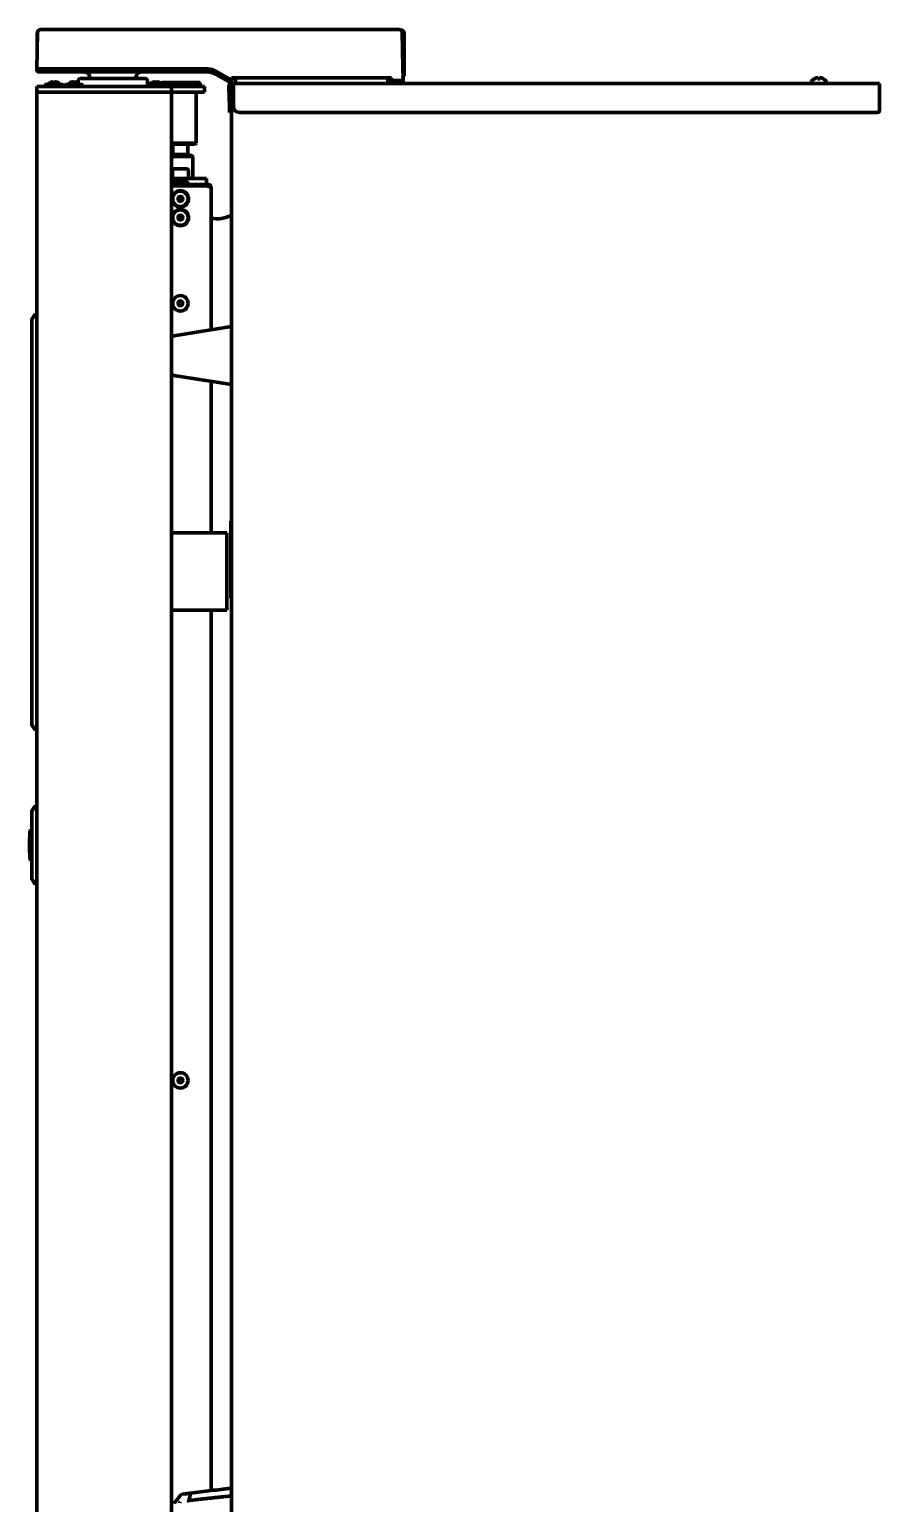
# Model space of a CAD drawing. Header units: inches. Extents: x -3077 to 7201, y 316 to 5463.
# Drawn here: x 1068 to 1509, y 3016 to 3780 of the extents above; entities that cross this region are included whole.
import ezdxf

# ---------------------------------------------------------------- set-up
doc = ezdxf.new("R2010")
doc.units = ezdxf.units.IN

msp = doc.modelspace()

# ---------------------------------------------------------------- linework, layer by layer
at = {"linetype": 'Continuous', "lineweight": 70}
for p, q in [((1071.89, 3778.49), (1071.56, 3759.76)), ((1071.76, 3778.26), (1071.76, 3771.21)), ((1160.43, 3780.26), (1073.69, 3780.26)), ((1164.42, 3780.26), (1160.43, 3780.26)), ((1171.09, 3780.26), (1164.42, 3780.26)), ((1175.1, 3780.26), (1171.09, 3780.26)), ((1259.33, 3780.26), (1175.1, 3780.26)), ((1261.56, 3753.76), (1261.13, 3778.49)), ((1261.36, 3778.26), (1261.36, 3765.21)), ((1262.16, 3778.26), (1262.16, 3758.01)), ((1071.56, 3759.76), (1072.56, 3759.76)), ((1071.56, 3759.76), (1071.57, 3759.24)), ((1072.56, 3759.76), (1160.43, 3759.76)), ((1072.57, 3758.26), (1159.49, 3758.26)), ((1093.11, 3753.77), (1093.09, 3752.48)), ((1119.53, 3754.76), (1094.11, 3754.76)), ((1099.11, 3755.31), (1099.12, 3754.76)), ((1128.01, 3754.76), (1119.53, 3754.76)), ((1123, 3754.76), (1123.01, 3755.31)), ((1129.04, 3751.72), (1129.01, 3753.77)), ((1164.43, 3758.68), (1171.1, 3754.83)), ((1164.49, 3756.92), (1170.61, 3753.38)), ((1172.61, 3752.26), (1172.61, 3755.26)), ((1172.61, 3755.26), (1174.61, 3755.26)), ((1253.61, 3755.26), (1174.61, 3755.26)), ((1174.61, 3752.26), (1174.61, 3755.26)), ((1253.61, 3752.26), (1253.61, 3755.26)), ((1253.61, 3755.26), (1255.61, 3755.26)), ((1255.61, 3752.26), (1255.61, 3755.26)), ((1255.61, 3753.76), (1260.56, 3753.76)), ((1261.56, 3753.76), (1260.56, 3753.76)), ((1261.52, 3756.01), (1262.16, 3756.01)), ((1261.56, 3754.75), (1261.54, 3756.01)), ((1261.55, 3753.24), (1261.56, 3753.76)), ((1261.55, 3753.24), (1261.56, 3753.76)), ((1261.56, 3755.53), (1261.56, 3754.76)), ((1261.56, 3754.74), (1261.56, 3754.75)), ((1261.56, 3753.76), (1261.56, 3753.76)), ((1262.16, 3758.01), (1262.16, 3756.01)), ((1474.92, 3754.7), (1474.92, 3754.73)), ((1479.52, 3754.73), (1479.52, 3754.7)), ((1071.56, 3750.76), (1073.56, 3750.76)), ((1071.56, 3750.76), (1071.56, 3747.76)), ((1071.56, 3747.76), (1071.56, 3747.75)), ((1071.56, 3747.76), (1073.56, 3747.76)), ((1071.56, 2099.76), (1071.56, 3747.76)), ((1073.56, 3747.76), (1071.56, 3747.76)), ((1073.56, 3750.76), (1139.56, 3750.76)), ((1073.56, 3747.76), (1139.56, 3747.76)), ((1076.06, 3751.36), (1076.06, 3751.16)), ((1076.46, 3751.76), (1084.66, 3751.76)), ((1078.68, 3752.75), (1078.68, 3752.73)), ((1080.18, 3752.73), (1080.18, 3753.13)), ((1080.93, 3753.13), (1080.93, 3752.73)), ((1082.43, 3752.75), (1082.43, 3752.73)), ((1085.06, 3751.16), (1085.06, 3751.36)), ((1086.31, 3751.36), (1086.31, 3751.16)), ((1086.71, 3751.76), (1094.91, 3751.76)), ((1088.93, 3752.75), (1088.93, 3752.73)), ((1090.43, 3752.73), (1090.43, 3753.13)), ((1091.18, 3753.13), (1091.18, 3752.73)), ((1092.68, 3752.75), (1092.68, 3752.73)), ((1095.31, 3751.16), (1095.31, 3751.36)), ((1128.81, 3751.36), (1128.81, 3751.16)), ((1129.21, 3751.76), (1137.41, 3751.76)), ((1131.43, 3752.75), (1131.43, 3752.73)), ((1132.93, 3752.73), (1132.93, 3753.13)), ((1133.68, 3753.13), (1133.68, 3752.73)), ((1135.18, 3752.75), (1135.18, 3752.73)), ((1136.56, 3752.76), (1136.31, 3752.51)), ((1136.31, 3752.51), (1136.31, 3751.76)), ((1156.31, 3752.51), (1136.31, 3752.51)), ((1146.31, 3752.76), (1136.56, 3752.76)), ((1137.78, 3751.01), (1156.31, 3751.01)), ((1137.81, 3751.16), (1137.81, 3751.36)), ((1139.56, 3750.76), (1141.56, 3750.76)), ((1139.56, 3747.76), (1141.56, 3747.76)), ((1141.56, 3747.76), (1139.56, 3747.76)), ((1141.56, 3750.76), (1141.56, 3747.76)), ((1141.56, 3750.76), (1147.49, 3750.76)), ((1141.56, 2109.76), (1141.56, 3747.76)), ((1141.56, 3747.76), (1147.49, 3747.76)), ((1156.06, 3752.76), (1146.31, 3752.76)), ((1147.49, 3750.76), (1149.49, 3750.76)), ((1149.49, 3747.76), (1147.49, 3747.76)), ((1149.49, 3750.76), (1156.56, 3750.76)), ((1149.49, 3747.76), (1156.56, 3747.76)), ((1154.31, 3721.26), (1154.31, 3747.76)), ((1156.31, 3752.51), (1156.06, 3752.76)), ((1156.06, 3750.76), (1156.31, 3751.01)), ((1156.31, 3751.01), (1156.31, 3752.51)), ((1156.56, 3750.76), (1158.56, 3750.76)), ((1158.56, 3747.76), (1156.56, 3747.76)), ((1158.56, 3750.76), (1158.56, 3747.76)), ((1170.61, 3753.38), (1171.86, 3752.66)), ((1171.13, 3750.19), (1171.48, 3740.26)), ((1172.13, 3750.22), (1172.48, 3740.3)), ((1172.56, 3749.16), (1172.56, 3749.26)), ((1173.56, 3749.16), (1172.56, 3749.16)), ((1172.56, 3749.16), (1172.56, 2083.96)), ((1173.13, 3752.26), (1172.61, 3752.26)), ((1173.56, 3752.26), (1173.13, 3752.26)), ((1173.56, 3751.26), (1173.13, 3751.26)), ((1173.56, 3752.26), (1508.72, 3752.26)), ((1173.56, 3752.26), (1173.56, 3750.15)), ((1173.56, 3750.15), (1173.56, 3740.25)), ((1473.22, 3752.86), (1473.22, 3752.66)), ((1481.22, 3752.66), (1481.22, 3752.86)), ((1508.72, 3752.26), (1508.72, 3750.15)), ((1508.72, 3750.15), (1508.72, 3738.25)), ((1171.58, 3737.26), (1171.48, 3740.26)), ((1172.48, 3740.3), (1172.56, 3737.96)), ((1172.56, 3737.3), (1171.58, 3737.26)), ((1176.56, 3737.26), (1507.72, 3737.26)), ((1071.56, 3726.61), (1071.38, 3726.61)), ((1141.56, 3721.26), (1154.31, 3721.26)), ((1141.56, 3720.76), (1153.81, 3720.76)), ((1142.21, 3715.41), (1141.71, 3714.91)), ((1142.21, 3720.76), (1142.21, 3715.41)), ((1146.11, 3715.41), (1142.21, 3715.41)), ((1150.01, 3715.41), (1146.11, 3715.41)), ((1150.01, 3715.41), (1150.01, 3720.76)), ((1150.51, 3714.91), (1150.01, 3715.41)), ((1153.81, 3720.76), (1154.31, 3721.26)), ((1146.11, 3714.91), (1141.56, 3714.91)), ((1146.11, 3714.41), (1141.56, 3714.41)), ((1142.46, 3707.91), (1146.11, 3707.91)), ((1152.11, 3714.91), (1146.11, 3714.91)), ((1152.61, 3714.41), (1146.11, 3714.41)), ((1146.11, 3707.91), (1149.76, 3707.91)), ((1152.61, 3714.41), (1152.11, 3714.91)), ((1152.61, 3702.91), (1152.61, 3714.41)), ((1071.56, 3702.94), (1071.38, 3702.94)), ((1071.56, 3702.93), (1071.38, 3702.93)), ((1071.56, 3702.93), (1071.38, 3702.93)), ((1071.56, 3702.92), (1071.38, 3702.92)), ((1071.56, 3702.91), (1071.38, 3702.91)), ((1071.56, 3702.85), (1071.38, 3702.85)), ((1071.56, 3702.84), (1071.38, 3702.84)), ((1071.56, 3702.84), (1071.38, 3702.84)), ((1071.56, 3700.14), (1071.46, 3700.14)), ((1141.56, 3702.91), (1157.61, 3702.91)), ((1141.96, 3707.41), (1141.96, 3703.11)), ((1143.41, 3701.31), (1148.81, 3701.31)), ((1150.26, 3703.11), (1150.26, 3707.41)), ((1157.61, 3702.91), (1159.61, 3702.91)), ((1159.61, 3702.91), (1159.61, 3699.91)), ((1071.38, 3696.76), (1071.56, 3696.76)), ((1071.56, 3694.02), (1071.46, 3694.02)), ((1159.62, 3699.91), (1141.56, 3699.91)), ((1159.34, 3699.11), (1141.56, 3699.11)), ((1159.9, 3699.11), (1159.36, 3699.11)), ((1162.05, 3624.48), (1162.05, 3697.81)), ((1071.56, 3689.11), (1071.46, 3689.11)), ((1071.38, 3675.34), (1071.56, 3675.34)), ((1071.38, 3675.33), (1071.56, 3675.33)), ((1071.38, 3675.32), (1071.56, 3675.32)), ((1071.38, 3651.69), (1071.56, 3651.69)), ((1069.15, 3630.18), (1070.41, 3632.04)), ((1071.56, 3632.26), (1070.82, 3632.26)), ((1069.06, 3628.26), (1069.06, 3629.9)), ((1069.06, 3421.26), (1069.06, 3628.26)), ((1142.75, 3621.43), (1172.56, 3626.16)), ((1142.75, 3600.88), (1172.56, 3596.16)), ((1162.05, 3519.14), (1162.05, 3597.81)), ((1172.56, 3525.26), (1172.26, 3525.26)), ((1172.26, 3485.26), (1172.26, 3525.26)), ((1168.04, 3519.16), (1141.56, 3519.16)), ((1168.04, 3519.16), (1170.24, 3519.16)), ((1170.24, 3479.16), (1170.24, 3519.16)), ((1168.04, 3479.16), (1141.56, 3479.16)), ((1162.05, 3022.47), (1162.05, 3479.14)), ((1168.04, 3479.16), (1170.24, 3479.16)), ((1172.56, 3485.26), (1172.26, 3485.26)), ((1069.06, 3419.61), (1069.06, 3421.26)), ((1069.15, 3419.33), (1070.41, 3417.47)), ((1071.56, 3417.26), (1070.82, 3417.26)), ((1069.06, 3373.01), (1069.06, 3374.9)), ((1069.06, 3341.51), (1069.06, 3373.01)), ((1069.15, 3375.18), (1070.41, 3377.04)), ((1070.82, 3377.26), (1071.56, 3377.26)), ((1068.06, 3364.51), (1068.06, 3357.26)), ((1068.56, 3364.76), (1068.31, 3364.76)), ((1067.81, 3360.57), (1067.81, 3353.94)), ((1068.06, 3357.26), (1068.06, 3350.01)), ((1068.31, 3349.76), (1068.56, 3349.76)), ((1069.06, 3339.61), (1069.06, 3341.51)), ((1069.15, 3339.33), (1070.41, 3337.47)), ((1070.82, 3337.26), (1071.56, 3337.26)), ((1146.29, 3020.23), (1143.27, 3016.37)), ((1146.95, 3020.61), (1149.09, 3020.87)), ((1151.33, 3020.86), (1150.38, 3017.3)), ((1172.13, 3019.67), (1172.56, 3019.73))]:
    msp.add_line(p, q, dxfattribs=at)
for centre, radius in [((1146.11, 3692.41), 4.25), ((1146.11, 3692.41), 4), ((1146.11, 3692.41), 1.25), ((1146.11, 3692.41), 1.15), ((1146.11, 3682.71), 4.25), ((1146.11, 3682.71), 4), ((1146.11, 3682.71), 1.25), ((1146.11, 3682.71), 1.15), ((1146.11, 3638.21), 4), ((1146.11, 3638.21), 1.25), ((1146.11, 3638.21), 1.15), ((1146.11, 3235.21), 4), ((1146.11, 3235.21), 1.25), ((1146.11, 3235.21), 1.15)]:
    msp.add_circle(centre, radius, dxfattribs=at)
for centre, radius, start, end in [((1073.69, 3778.46), 1.8, 90, 179), ((1259.33, 3778.46), 1.8, 1, 90), ((1260.36, 3778.26), 1.8, 0, 90), ((1072.57, 3759.26), 1, 181, 270), ((1094.11, 3753.76), 1, 90, 179), ((1096.11, 3755.26), 3, 1, 90), ((1126.01, 3755.26), 3, 90, 179), ((1128.01, 3753.76), 1, 1, 90), ((1477.42, 3750.64), 4.8, 121.58373, 149.69882), ((1477.22, 3750.95), 3.78, 90.00345, 97.60407), ((1477.22, 3750.95), 3.78, 82.39595, 89.99653), ((1477.02, 3750.64), 4.8, 30.30118, 58.41865), ((1076.46, 3751.36), 0.4, 90, 180), ((1076.46, 3751.16), 0.4, 180, 270), ((1080.56, 3749.51), 3.75, 120, 143.1301), ((1080.56, 3749.51), 3.73, 103.56267, 120.16679), ((1080.56, 3749.51), 3.25, 83.36926, 96.63074), ((1080.56, 3749.51), 3.73, 59.83321, 76.43733), ((1080.56, 3749.51), 3.75, 36.8699, 60), ((1084.66, 3751.36), 0.4, 0, 90), ((1084.66, 3751.16), 0.4, 270, 0), ((1086.71, 3751.36), 0.4, 90, 180), ((1086.71, 3751.16), 0.4, 180, 270), ((1090.81, 3749.51), 3.75, 120, 143.1301), ((1090.81, 3749.51), 3.73, 103.56267, 120.16679), ((1090.81, 3749.51), 3.25, 83.36926, 96.63074), ((1090.81, 3749.51), 3.73, 59.83321, 76.43733), ((1090.81, 3749.51), 3.75, 36.8699, 60), ((1094.91, 3751.36), 0.4, 0, 90), ((1094.91, 3751.16), 0.4, 270, 0), ((1128.55, 3751.26), 0.5, 270, 314.64545), ((1129.21, 3751.36), 0.4, 90, 180), ((1129.21, 3751.16), 0.4, 180, 270), ((1133.31, 3749.51), 3.75, 120, 143.1301), ((1133.31, 3749.51), 3.73, 103.56267, 120.16679), ((1133.31, 3749.51), 3.25, 83.36926, 96.63074), ((1133.31, 3749.51), 3.73, 59.83321, 76.43733), ((1133.31, 3749.51), 3.75, 36.8699, 60), ((1137.41, 3751.36), 0.4, 0, 90), ((1137.41, 3751.16), 0.4, 270, 0), ((1173.13, 3750.26), 2, 90, 182), ((1173.13, 3750.26), 1, 90, 182), ((1174.56, 3749.26), 2, 120.00094, 180), ((1260.55, 3753.26), 1, 270, 359), ((1473.62, 3752.86), 0.4, 149.69882, 180), ((1473.62, 3752.66), 0.4, 180, 270), ((1480.82, 3752.66), 0.4, 270, 0), ((1480.82, 3752.86), 0.4, 0, 30.30118), ((1142.46, 3707.41), 0.5, 90, 180), ((1149.76, 3707.41), 0.5, 0, 90), ((1142.16, 3703.11), 0.2, 180, 270), ((1143.41, 3700.01), 1.3, 90, 174.78409), ((1142.31, 3700.11), 0.2, 174.78409, 270), ((1148.81, 3700.01), 1.3, 5.21591, 90), ((1149.9, 3700.11), 0.2, 270, 5.21591), ((1150.06, 3703.11), 0.2, 270, 0), ((1159.34, 3695.11), 4, 76.89634, 90), ((1165.31, 3695.8), 13.69, 256.22128, 301.95931), ((1070.82, 3631.76), 0.5, 90, 145.71312), ((1069.56, 3629.9), 0.5, 145.71312, 180), ((1143.06, 3619.46), 2, 99, 138.59128), ((1143.06, 3602.85), 2, 221.40872, 261), ((1069.56, 3419.61), 0.5, 180, 214.28688), ((1070.82, 3417.76), 0.5, 214.28688, 270), ((1069.56, 3374.9), 0.5, 145.71312, 180), ((1070.82, 3376.76), 0.5, 90, 145.71312), ((1068.31, 3364.51), 0.25, 90, 180), ((1068.56, 3365.26), 0.5, 270, 0), ((1068.31, 3350.01), 0.25, 180, 270), ((1068.56, 3349.26), 0.5, 0, 90), ((1069.56, 3339.61), 0.5, 180, 214.28688), ((1070.82, 3337.76), 0.5, 214.28688, 270), ((1147.07, 3019.62), 1, 97, 142)]:
    msp.add_arc(centre, radius, start, end, dxfattribs=at)
for centre, major_axis, ratio, start_param, end_param in [((1159.49, 3748.26), (0, 10), 1, 6.197847, 6.283185), ((1160.52, -19502.08), (0, 23261.84), 0.017452, 6.273577, 6.283427), ((1159.49, 3748.26), (4.85, 8.75), 1, 6.265417, 6.322464), ((1295.24, 1829.59), (-33.62, 1929.43), 0.001054, 0.053755, 0.060422), ((1294.59, 1866.85), (-32.97, 1892.13), 0.001054, 0.053966, 0.060418), ((1079.93, 3749.51), (0, -3.64), 0.707107, 3.044426, 3.23876), ((1081.18, 3749.51), (0, 3.64), 0.707107, 6.186018, 6.380352), ((1090.18, 3749.51), (0, -3.64), 0.707107, 3.044426, 3.23876), ((1091.43, 3749.51), (0, 3.64), 0.707107, 6.186018, 6.380352), ((1132.68, 3749.51), (0, -3.64), 0.707107, 3.044426, 3.23876), ((1133.93, 3749.51), (0, 3.64), 0.707107, 6.186018, 6.380352), ((1176.56, 3740.25), (3, 0), 0.99863, 3.141593, 4.712389), ((1507.72, 3738.25), (1, 0), 0.99863, 4.712389, 6.283185), ((1144.06, 3015.76), (-0.123, 0.992), 1, 0.783816, 1.428934), ((1146.69, 3016.08), (0.12, -0.993), 0.961409, 3.928968, 4.596933)]:
    msp.add_ellipse(centre, major_axis=major_axis, ratio=ratio, start_param=start_param, end_param=end_param, dxfattribs=at)
for points, knots in [([(1160.34, 3758.22), (1160.66, 3758.19), (1160.98, 3758.15), (1161.6, 3758.04), (1162.22, 3757.89), (1162.82, 3757.69), (1163.41, 3757.46), (1163.7, 3757.33), (1163.99, 3757.19)], [0, 0, 0, 0, 0.25, 0.25, 0.5, 0.75, 0.75, 1, 1, 1, 1]), ([(1171.11, 3754.83), (1171.41, 3754.66), (1171.73, 3754.51), (1172.22, 3754.3), (1172.4, 3754.24), (1172.57, 3754.18)], [0, 0, 0, 0, 0.648141, 0.648141, 1, 1, 1, 1]), ([(1261.52, 3755.96), (1261.52, 3755.95), (1261.52, 3755.94), (1261.52, 3755.88), (1261.52, 3755.78), (1261.52, 3755.71), (1261.53, 3755.67)], [0, 0, 0, 0, 0.093844, 0.093844, 0.546922, 1, 1, 1, 1]), ([(1261.56, 3754.75), (1261.56, 3754.68), (1261.56, 3754.62), (1261.56, 3754.49), (1261.56, 3754.42), (1261.56, 3754.33), (1261.56, 3754.3), (1261.56, 3754.24), (1261.56, 3754.21), (1261.56, 3754.13), (1261.56, 3754.08), (1261.56, 3753.98), (1261.56, 3753.94), (1261.56, 3753.88), (1261.56, 3753.87), (1261.56, 3753.84), (1261.56, 3753.83), (1261.56, 3753.82), (1261.56, 3753.81), (1261.56, 3753.78), (1261.56, 3753.77), (1261.56, 3753.76), (1261.56, 3753.76), (1261.56, 3753.76), (1261.56, 3753.76), (1261.56, 3753.77)], [0, 0, 0, 0, 0.125, 0.125, 0.25, 0.25, 0.3125, 0.3125, 0.375, 0.375, 0.5, 0.5, 0.625, 0.625, 0.6875, 0.6875, 0.71875, 0.71875, 0.75, 0.75, 0.875, 0.875, 0.9375, 0.9375, 1, 1, 1, 1]), ([(1476.72, 3754.7), (1476.72, 3754.83), (1476.72, 3754.93), (1476.72, 3755.07), (1476.72, 3755.11), (1476.72, 3755.19), (1476.72, 3755.22), (1476.72, 3755.25)], [0, 0, 0, 0, 0.5, 0.5, 0.75, 0.75, 1, 1, 1, 1]), ([(1479.52, 3754.7), (1479.32, 3754.83), (1479.11, 3754.93), (1478.79, 3755.07), (1478.68, 3755.11), (1478.45, 3755.19), (1478.34, 3755.22), (1478.22, 3755.25)], [0, 0, 0, 0, 0.5, 0.5, 0.75, 0.75, 1, 1, 1, 1]), ([(1171.86, 3752.66), (1171.92, 3752.62), (1171.98, 3752.59), (1172.1, 3752.54), (1172.15, 3752.51), (1172.34, 3752.43), (1172.46, 3752.39), (1172.59, 3752.36), (1172.6, 3752.35), (1172.61, 3752.35)], [0, 0, 0, 0, 0.24394, 0.24394, 0.487879, 0.487879, 0.975758, 0.975758, 1, 1, 1, 1]), ([(1160.25, 3699.91), (1160.26, 3699.91), (1160.27, 3699.91), (1160.29, 3699.91), (1160.31, 3699.9), (1160.33, 3699.9), (1160.36, 3699.9), (1160.38, 3699.9), (1160.4, 3699.9), (1160.42, 3699.9), (1160.44, 3699.9), (1160.46, 3699.89), (1160.49, 3699.89), (1160.51, 3699.89), (1160.53, 3699.88), (1160.55, 3699.88), (1160.57, 3699.88), (1160.59, 3699.87), (1160.61, 3699.87), (1160.64, 3699.86), (1160.66, 3699.86), (1160.68, 3699.85), (1160.7, 3699.85), (1160.72, 3699.84), (1160.74, 3699.84), (1160.76, 3699.83), (1160.78, 3699.82), (1160.8, 3699.82), (1160.82, 3699.81), (1160.84, 3699.8), (1160.87, 3699.8), (1160.89, 3699.79), (1160.95, 3699.76), (1161.07, 3699.71), (1161.22, 3699.63), (1161.35, 3699.53), (1161.48, 3699.42), (1161.6, 3699.3), (1161.71, 3699.17), (1161.8, 3699.02), (1161.86, 3698.91), (1161.9, 3698.83), (1161.91, 3698.79), (1161.93, 3698.75), (1161.95, 3698.71), (1161.96, 3698.66), (1161.97, 3698.62), (1161.98, 3698.58), (1162, 3698.54), (1162.01, 3698.5), (1162.01, 3698.46), (1162.02, 3698.41), (1162.03, 3698.37), (1162.03, 3698.33), (1162.04, 3698.29), (1162.04, 3698.26), (1162.04, 3698.23), (1162.04, 3698.22)], [0, 0, 0, 0, 0.007484, 0.014972, 0.022464, 0.029959, 0.037458, 0.044961, 0.052467, 0.059978, 0.067492, 0.075011, 0.082534, 0.09006, 0.097592, 0.105127, 0.112667, 0.120211, 0.12776, 0.135313, 0.142871, 0.150434, 0.158001, 0.165574, 0.173151, 0.180733, 0.188321, 0.195913, 0.20351, 0.211113, 0.218721, 0.226335, 0.233954, 0.295902, 0.356772, 0.416603, 0.475435, 0.53847, 0.601717, 0.665229, 0.729059, 0.746829, 0.764482, 0.782018, 0.79944, 0.816747, 0.833943, 0.851027, 0.868001, 0.884866, 0.901624, 0.918277, 0.934825, 0.951269, 0.967612, 0.983856, 1, 1, 1, 1]), ([(1160.89, 3698.88), (1160.87, 3698.89), (1160.82, 3698.93), (1160.75, 3698.98), (1160.68, 3699.01), (1160.64, 3699.03), (1160.63, 3699.03), (1160.61, 3699.04), (1160.6, 3699.04), (1160.59, 3699.05), (1160.57, 3699.05), (1160.56, 3699.06), (1160.55, 3699.06), (1160.53, 3699.06), (1160.52, 3699.07), (1160.5, 3699.07), (1160.49, 3699.08), (1160.48, 3699.08), (1160.46, 3699.08), (1160.45, 3699.09), (1160.43, 3699.09), (1160.42, 3699.09), (1160.41, 3699.09), (1160.39, 3699.1), (1160.38, 3699.1), (1160.36, 3699.1), (1160.35, 3699.1), (1160.33, 3699.1), (1160.32, 3699.1), (1160.31, 3699.1), (1160.29, 3699.1), (1160.28, 3699.11), (1160.26, 3699.11), (1160.25, 3699.11), (1160.25, 3699.11)], [0, 0, 0, 0, 0.110197, 0.261293, 0.412933, 0.43372, 0.454462, 0.47516, 0.495815, 0.516427, 0.536997, 0.557525, 0.578013, 0.59846, 0.618868, 0.639237, 0.659567, 0.679861, 0.700117, 0.720337, 0.740522, 0.760671, 0.780787, 0.800869, 0.820918, 0.840935, 0.860921, 0.880876, 0.900801, 0.920696, 0.940564, 0.960403, 0.980215, 1, 1, 1, 1]), ([(1162.04, 3697.93), (1162.04, 3697.94), (1162.04, 3697.95), (1162.04, 3697.96), (1162.04, 3697.98), (1162.04, 3697.99), (1162.04, 3698.01), (1162.03, 3698.02), (1162.03, 3698.03), (1162.03, 3698.05), (1162.02, 3698.06), (1162.02, 3698.08), (1162.02, 3698.09), (1162.01, 3698.1), (1162.01, 3698.12), (1162, 3698.13), (1162, 3698.15), (1161.99, 3698.16), (1161.99, 3698.17), (1161.98, 3698.18), (1161.97, 3698.2), (1161.97, 3698.21), (1161.96, 3698.22), (1161.95, 3698.24), (1161.94, 3698.25), (1161.94, 3698.26), (1161.93, 3698.28), (1161.92, 3698.29), (1161.91, 3698.3), (1161.9, 3698.31), (1161.89, 3698.32), (1161.88, 3698.34), (1161.87, 3698.35), (1161.86, 3698.36), (1161.85, 3698.37), (1161.84, 3698.38), (1161.83, 3698.4), (1161.82, 3698.41), (1161.81, 3698.42), (1161.79, 3698.43), (1161.78, 3698.44), (1161.77, 3698.45), (1161.75, 3698.47), (1161.74, 3698.48), (1161.73, 3698.49), (1161.71, 3698.5), (1161.7, 3698.51), (1161.68, 3698.52), (1161.67, 3698.53), (1161.65, 3698.54), (1161.64, 3698.55), (1161.62, 3698.56), (1161.6, 3698.57), (1161.59, 3698.58), (1161.57, 3698.59), (1161.55, 3698.6), (1161.53, 3698.61), (1161.51, 3698.63), (1161.5, 3698.63), (1161.47, 3698.65), (1161.45, 3698.66), (1161.42, 3698.67), (1161.39, 3698.69), (1161.36, 3698.7), (1161.33, 3698.71), (1161.3, 3698.72), (1161.27, 3698.74), (1161.24, 3698.75), (1161.21, 3698.76), (1161.18, 3698.77), (1161.15, 3698.78), (1161.11, 3698.8), (1161.08, 3698.81), (1161.05, 3698.82), (1161.01, 3698.83), (1160.98, 3698.84), (1160.94, 3698.85), (1160.91, 3698.86), (1160.87, 3698.87), (1160.83, 3698.88), (1160.8, 3698.89), (1160.76, 3698.9), (1160.72, 3698.91), (1160.68, 3698.92), (1160.64, 3698.92), (1160.61, 3698.93), (1160.57, 3698.94), (1160.53, 3698.95), (1160.49, 3698.96), (1160.45, 3698.97), (1160.41, 3698.97), (1160.37, 3698.98), (1160.33, 3698.99), (1160.29, 3698.99), (1160.26, 3699), (1160.25, 3699)], [0, 0, 0, 0, 0.00864, 0.01729, 0.02595, 0.034622, 0.043304, 0.051998, 0.060703, 0.069419, 0.078148, 0.086888, 0.095641, 0.104406, 0.113184, 0.121974, 0.130778, 0.139594, 0.148424, 0.157268, 0.166125, 0.174996, 0.183882, 0.192781, 0.201696, 0.210624, 0.219568, 0.228527, 0.237501, 0.24649, 0.255496, 0.264516, 0.273553, 0.282606, 0.291675, 0.300761, 0.309863, 0.318983, 0.328119, 0.337273, 0.346443, 0.355632, 0.364838, 0.374062, 0.383304, 0.392564, 0.401842, 0.41114, 0.420455, 0.42979, 0.439144, 0.448516, 0.457909, 0.46732, 0.476752, 0.486203, 0.495674, 0.505165, 0.514677, 0.524209, 0.537545, 0.550891, 0.564248, 0.577616, 0.590997, 0.604389, 0.617794, 0.631212, 0.644644, 0.658089, 0.671549, 0.685024, 0.698514, 0.71202, 0.725542, 0.73908, 0.752635, 0.766208, 0.779798, 0.793407, 0.807034, 0.820681, 0.834346, 0.848032, 0.861738, 0.875464, 0.889212, 0.902981, 0.916772, 0.930585, 0.944421, 0.95828, 0.972163, 0.986069, 1, 1, 1, 1]), ([(1162.05, 3697.81), (1162.05, 3697.83), (1162.05, 3697.85), (1162.05, 3697.89), (1162.05, 3697.91), (1162.04, 3697.93)], [0, 0, 0, 0, 0.5, 0.5, 1, 1, 1, 1]), ([(1068.08, 3361.57), (1068.03, 3361.49), (1067.99, 3361.42), (1067.93, 3361.26), (1067.9, 3361.17), (1067.87, 3361.07), (1067.87, 3361.05), (1067.86, 3361), (1067.85, 3360.98), (1067.84, 3360.92), (1067.83, 3360.88), (1067.81, 3360.75), (1067.81, 3360.66), (1067.81, 3360.57)], [0, 0, 0, 0, 0.25, 0.25, 0.5, 0.5, 0.5625, 0.5625, 0.625, 0.625, 0.75, 0.75, 1, 1, 1, 1]), ([(1067.81, 3353.94), (1067.81, 3353.9), (1067.81, 3353.85), (1067.82, 3353.77), (1067.82, 3353.72), (1067.84, 3353.59), (1067.85, 3353.51), (1067.89, 3353.38), (1067.9, 3353.34), (1067.92, 3353.28), (1067.93, 3353.26), (1067.94, 3353.22), (1067.95, 3353.2), (1067.99, 3353.1), (1068.03, 3353.02), (1068.08, 3352.94)], [0, 0, 0, 0, 0.125, 0.125, 0.25, 0.25, 0.5, 0.5, 0.625, 0.625, 0.6875, 0.6875, 0.75, 0.75, 1, 1, 1, 1]), ([(1149.09, 3020.87), (1149.06, 3020.87), (1149.03, 3020.87), (1148.99, 3020.85), (1148.97, 3020.85), (1148.94, 3020.84), (1148.92, 3020.84), (1148.85, 3020.81), (1148.79, 3020.79), (1148.68, 3020.72), (1148.58, 3020.65), (1148.49, 3020.55), (1148.45, 3020.5)], [0, 0, 0, 0, 0.125, 0.125, 0.1875, 0.1875, 0.25, 0.25, 0.5, 0.5, 0.75, 1, 1, 1, 1]), ([(1149.09, 3020.87), (1149.1, 3020.88), (1149.1, 3020.88), (1149.11, 3020.88), (1149.12, 3020.88), (1149.13, 3020.88), (1149.16, 3020.88), (1149.19, 3020.89), (1149.27, 3020.9), (1149.33, 3020.9), (1149.41, 3020.91), (1149.43, 3020.92), (1149.47, 3020.92), (1149.53, 3020.93), (1149.59, 3020.94), (1149.71, 3020.95), (1149.81, 3020.96), (1149.93, 3020.98), (1149.96, 3020.98), (1150.01, 3020.99), (1150.09, 3021), (1150.23, 3021.01), (1150.34, 3021.03), (1150.43, 3021.04), (1150.46, 3021.04), (1150.52, 3021.05), (1150.55, 3021.05), (1150.7, 3021.07), (1150.82, 3021.09), (1151.01, 3021.11), (1151.08, 3021.12), (1151.17, 3021.13), (1151.22, 3021.14), (1151.27, 3021.14), (1151.3, 3021.15), (1151.32, 3021.15), (1151.34, 3021.15)], [0, 0, 0, 0, 0.015625, 0.015625, 0.03125, 0.03125, 0.0625, 0.125, 0.125, 0.25, 0.25, 0.28125, 0.28125, 0.3125, 0.375, 0.375, 0.5, 0.5, 0.53125, 0.53125, 0.5625, 0.625, 0.6875, 0.6875, 0.71875, 0.71875, 0.75, 0.75, 0.875, 0.875, 0.9375, 0.9375, 0.96875, 0.984375, 0.984375, 1, 1, 1, 1]), ([(1151.33, 3020.86), (1151.33, 3020.9), (1151.32, 3020.94), (1151.32, 3021), (1151.32, 3021.02), (1151.32, 3021.04), (1151.32, 3021.06), (1151.32, 3021.07), (1151.32, 3021.1), (1151.32, 3021.12), (1151.33, 3021.14), (1151.33, 3021.14), (1151.33, 3021.15), (1151.33, 3021.15), (1151.33, 3021.15), (1151.33, 3021.15), (1151.34, 3021.15), (1151.34, 3021.15), (1151.34, 3021.15)], [0, 0, 0, 0, 0.25, 0.25, 0.375, 0.4375, 0.4375, 0.5, 0.5, 0.75, 0.75, 0.875, 0.9375, 0.9375, 0.953125, 0.953125, 0.96875, 1, 1, 1, 1]), ([(1151.34, 3021.15), (1153.11, 3021.37), (1154.87, 3021.58), (1158.41, 3022.02), (1160.18, 3022.24), (1163.72, 3022.67), (1165.48, 3022.89), (1168.14, 3023.21), (1169.02, 3023.32), (1170.79, 3023.54), (1171.67, 3023.65), (1172.56, 3023.76)], [0, 0, 0, 0, 0.25, 0.25, 0.5, 0.5, 0.75, 0.75, 0.875, 0.875, 1, 1, 1, 1]), ([(1172.56, 3023.76), (1172.56, 3023.75), (1172.56, 3023.72), (1172.56, 3023.54), (1172.56, 3023.15), (1172.56, 3022.61), (1172.56, 3021.9), (1172.56, 3021.11), (1172.56, 3020.43), (1172.56, 3019.9), (1172.56, 3019.73)], [0, 0, 0, 0, 0.079794, 0.247104, 0.330759, 0.49807, 0.66538, 0.749035, 0.916345, 1, 1, 1, 1]), ([(1150.28, 3017.28), (1150.29, 3017.29), (1150.31, 3017.29), (1150.33, 3017.29), (1150.34, 3017.29), (1150.35, 3017.29), (1150.36, 3017.29), (1150.37, 3017.29), (1150.37, 3017.3), (1150.38, 3017.3)], [0, 0, 0, 0, 0.237746, 0.498959, 0.599315, 0.699436, 0.799484, 0.899619, 1, 1, 1, 1]), ([(1150.28, 3017.29), (1150.3, 3017.24), (1150.31, 3017.19), (1150.33, 3017.09), (1150.35, 3017.03), (1150.37, 3016.91), (1150.39, 3016.85), (1150.42, 3016.73), (1150.44, 3016.66), (1150.45, 3016.6)], [0, 0, 0, 0, 0.25, 0.25, 0.5, 0.5, 0.75, 0.75, 1, 1, 1, 1]), ([(1172.13, 3019.67), (1171.98, 3019.66), (1171.7, 3019.63), (1171.27, 3019.58), (1170.84, 3019.54), (1170.41, 3019.49), (1169.98, 3019.45), (1169.55, 3019.4), (1169.13, 3019.36), (1168.7, 3019.32), (1168.28, 3019.27), (1167.85, 3019.23), (1167.43, 3019.18), (1167, 3019.14), (1166.58, 3019.09), (1166.16, 3019.05), (1165.74, 3019.01), (1165.32, 3018.96), (1164.9, 3018.92), (1164.48, 3018.88), (1164.06, 3018.83), (1163.65, 3018.79), (1163.23, 3018.74), (1162.81, 3018.7), (1162.4, 3018.66), (1161.99, 3018.61), (1161.57, 3018.57), (1161.11, 3018.52), (1160.6, 3018.47), (1160.03, 3018.4), (1159.44, 3018.34), (1158.84, 3018.27), (1158.22, 3018.21), (1157.58, 3018.14), (1156.93, 3018.06), (1156.27, 3017.99), (1155.58, 3017.91), (1154.89, 3017.83), (1154.17, 3017.75), (1153.44, 3017.66), (1152.7, 3017.58), (1151.94, 3017.49), (1151.16, 3017.39), (1150.64, 3017.33), (1150.37, 3017.3)], [0, 0, 0, 0, 0.019778, 0.039524, 0.059237, 0.078919, 0.098568, 0.118184, 0.137769, 0.157321, 0.176842, 0.19633, 0.215785, 0.235209, 0.2546, 0.273959, 0.293286, 0.31258, 0.331843, 0.351073, 0.370271, 0.389436, 0.40857, 0.427671, 0.44674, 0.465776, 0.484781, 0.503753, 0.5293, 0.555576, 0.582581, 0.610315, 0.638778, 0.66797, 0.697892, 0.728543, 0.759923, 0.792032, 0.82487, 0.858438, 0.892734, 0.92776, 0.963516, 1, 1, 1, 1])]:
    msp.add_open_spline(points, degree=3, knots=knots, dxfattribs=at)
for points, degree in [([(1476.22, 3755.25), (1476.17, 3755.24), (1476.06, 3755.21), (1475.9, 3755.16), (1475.74, 3755.1), (1475.59, 3755.04), (1475.43, 3754.97), (1475.28, 3754.9), (1475.11, 3754.81), (1474.99, 3754.74), (1474.92, 3754.7)], 3), ([(1476.72, 3755.25), (1476.7, 3755.25), (1476.65, 3755.26), (1476.58, 3755.27), (1476.51, 3755.27), (1476.44, 3755.27), (1476.37, 3755.27), (1476.3, 3755.26), (1476.25, 3755.25), (1476.22, 3755.25)], 3), ([(1478.22, 3755.25), (1478.2, 3755.25), (1478.15, 3755.26), (1478.07, 3755.27), (1478, 3755.27), (1477.93, 3755.27), (1477.86, 3755.26), (1477.79, 3755.26), (1477.75, 3755.25), (1477.72, 3755.25)], 3), ([(1477.72, 3755.25), (1477.72, 3755.24), (1477.72, 3755.21), (1477.72, 3755.16), (1477.72, 3755.1), (1477.72, 3755.04), (1477.72, 3754.97), (1477.72, 3754.9), (1477.72, 3754.81), (1477.72, 3754.74), (1477.72, 3754.7)], 3), ([(1159.62, 3699.91), (1159.83, 3699.91), (1160.04, 3699.91), (1160.25, 3699.91)], 3), ([(1159.9, 3699.11), (1159.8, 3699.37), (1159.71, 3699.64), (1159.62, 3699.91)], 3), ([(1160.25, 3699.11), (1160.13, 3699.11), (1160.01, 3699.11), (1159.9, 3699.11)], 3), ([(1161.25, 3698.17), (1161.51, 3698.18), (1161.78, 3698.2), (1162.04, 3698.22)], 3), ([(1162.05, 3698.05), (1161.25, 3698.07)], 1), ([(1162.05, 3698.05), (1162.05, 3698.1), (1162.05, 3698.16), (1162.04, 3698.22)], 3)]:
    msp.add_open_spline(points, degree=degree, dxfattribs=at)

doc.saveas('drawing.dxf')
